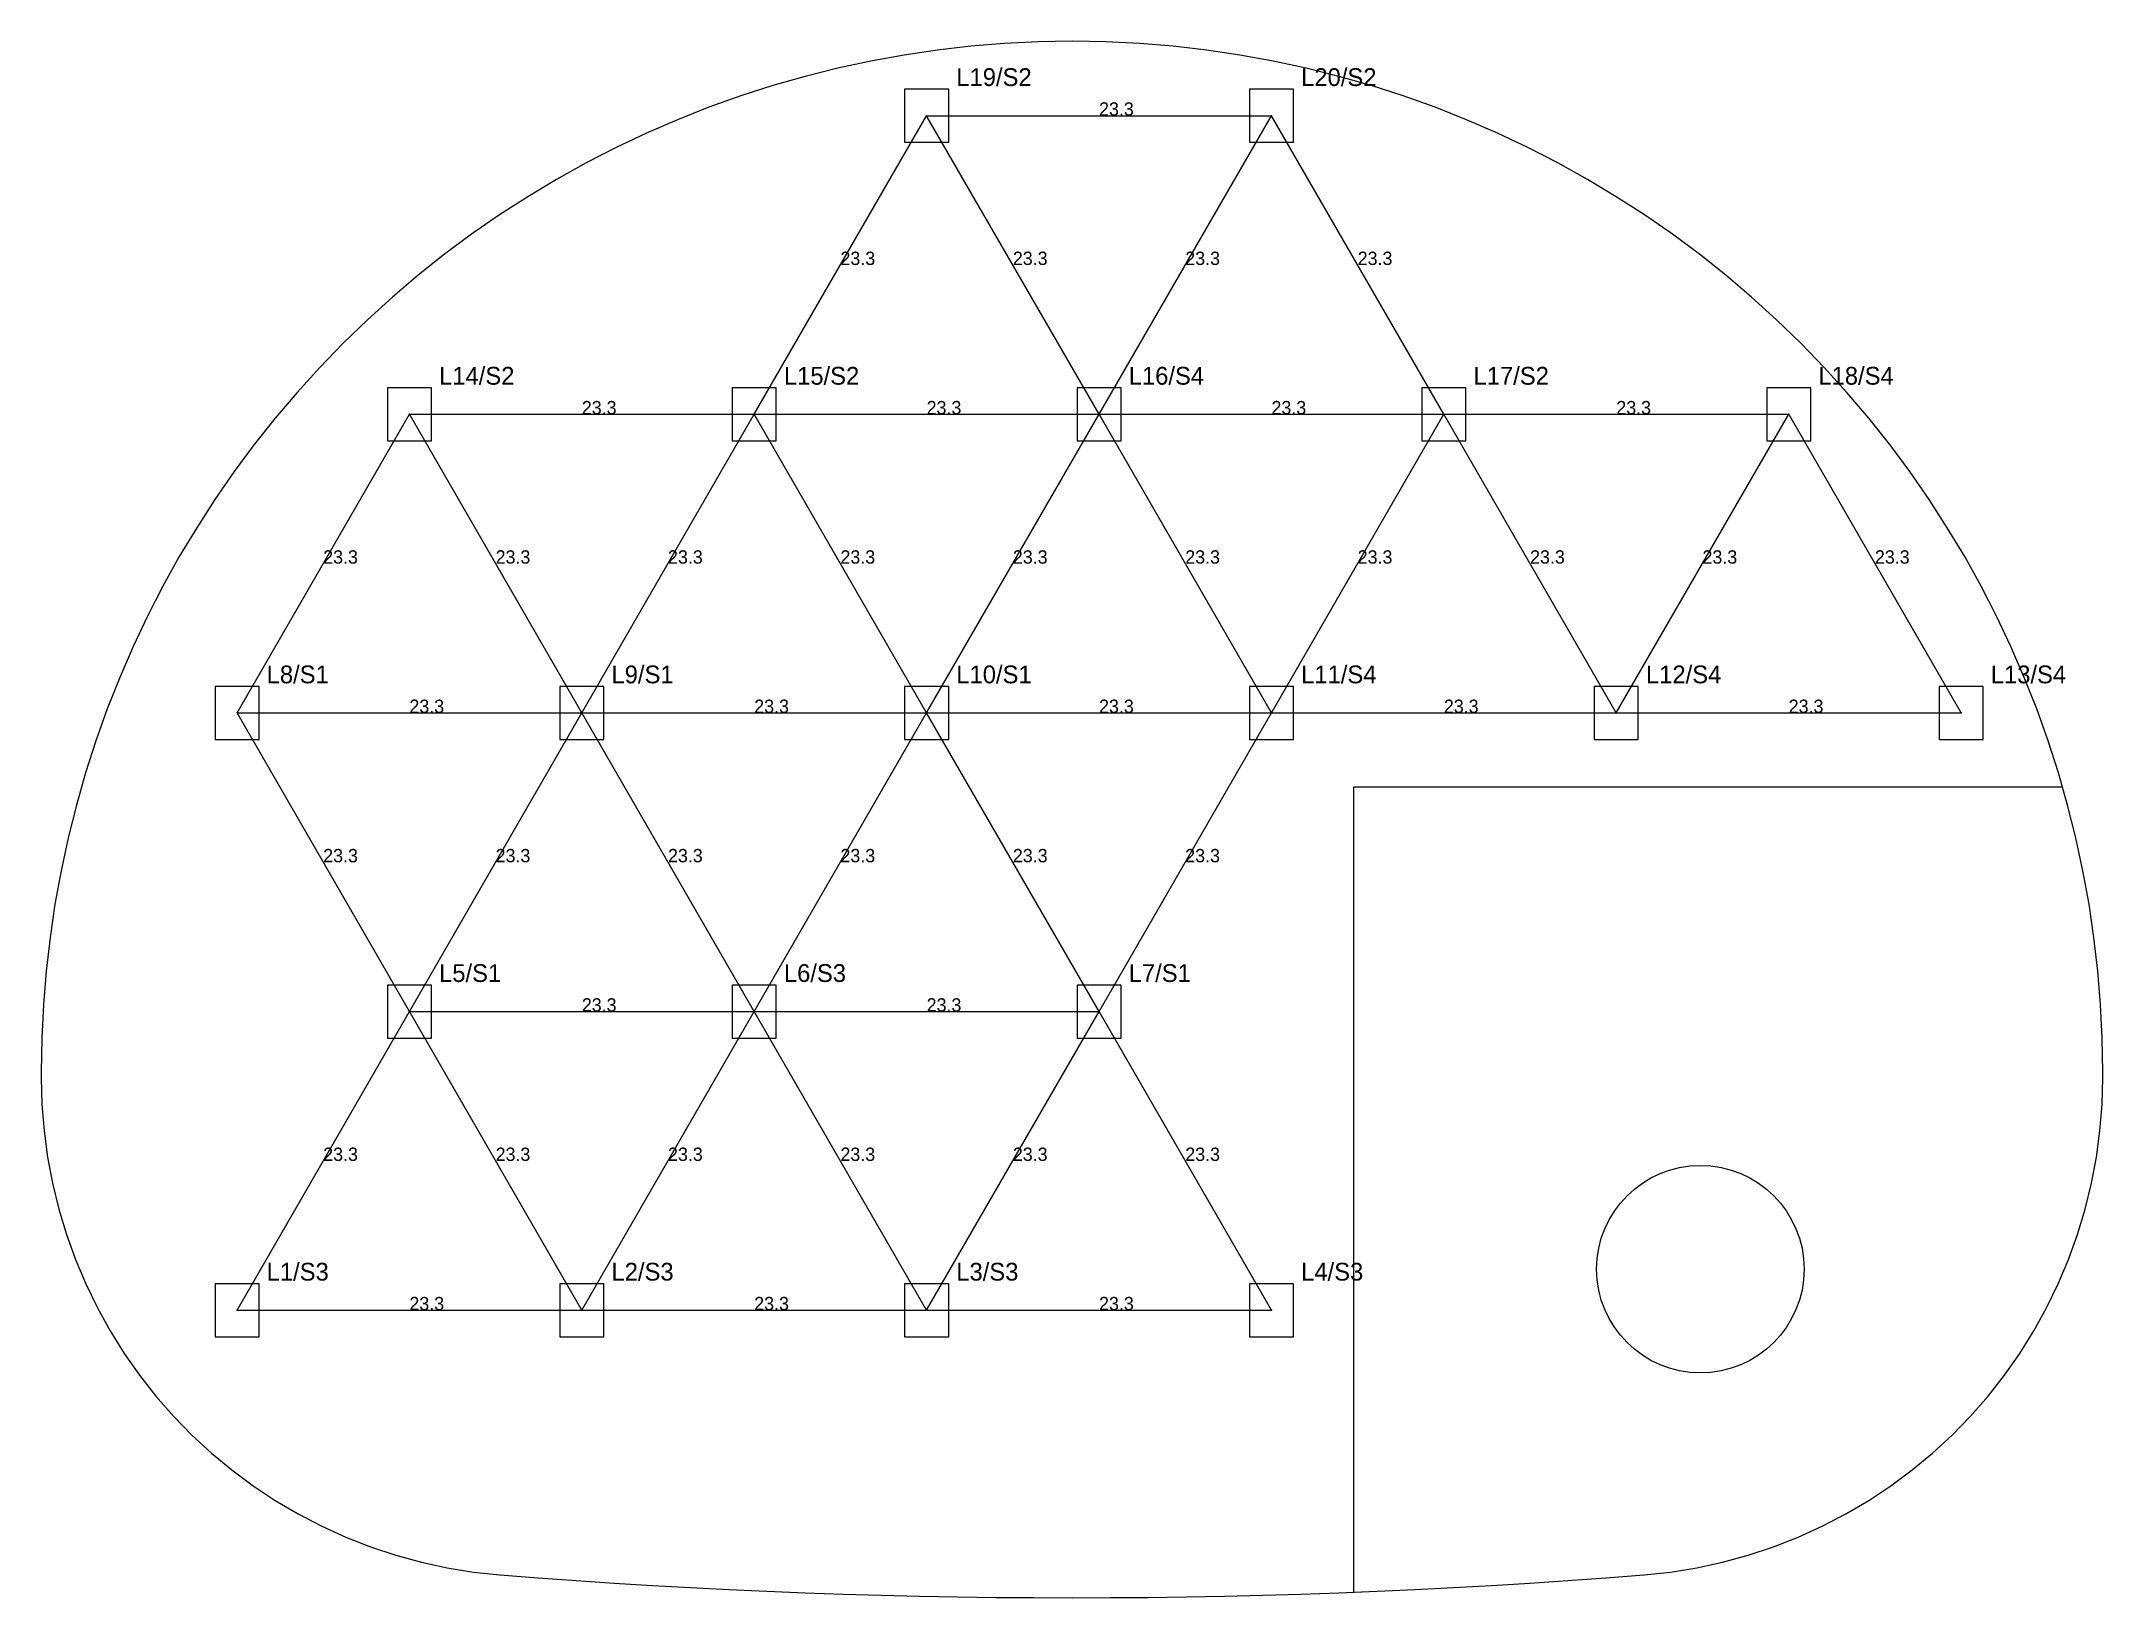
# Model space of a CAD drawing. Header units: millimetres. Extents: x -70 to 70, y -35 to 70.
import ezdxf

# ---------------------------------------------------------------- set-up
doc = ezdxf.new("R2010")
doc.units = ezdxf.units.MM

msp = doc.modelspace()

# ---------------------------------------------------------------- linework, layer by layer
at = {"layer": 'CAMERA'}
msp.add_circle((42.4, -13.3), 7, dxfattribs=at)
at = {"layer": 'CAMERA_KEEPOUT'}
for p, q in [((66.832, 19.22), (19, 19.22)), ((19, 19.22), (19, -35.094)), ((67.1801, 18.0009), (66.832, 19.22)), ((67.7331, 15.7932), (67.1801, 18.0009)), ((68.2136, 13.5685), (67.7331, 15.7932)), ((68.621, 11.3294), (68.2136, 13.5685)), ((68.955, 9.0781), (68.621, 11.3294)), ((69.2151, 6.8171), (68.955, 9.0781)), ((69.4011, 4.5488), (69.2151, 6.8171)), ((69.5128, 2.2756), (69.4011, 4.5488)), ((69.55, 0), (69.5128, 2.2756)), ((69.55, -0.3909), (69.55, 0)), ((69.5023, -2.181), (69.55, -0.3909)), ((69.3595, -3.966), (69.5023, -2.181)), ((69.1218, -5.7409), (69.3595, -3.966)), ((68.7901, -7.5007), (69.1218, -5.7409)), ((68.3652, -9.2402), (68.7901, -7.5007)), ((67.8483, -10.9548), (68.3652, -9.2402)), ((67.2409, -12.6394), (67.8483, -10.9548)), ((66.5447, -14.2892), (67.2409, -12.6394)), ((65.7617, -15.8997), (66.5447, -14.2892)), ((64.8941, -17.4663), (65.7617, -15.8997)), ((63.9444, -18.9844), (64.8941, -17.4663)), ((62.9153, -20.4499), (63.9444, -18.9844)), ((61.8096, -21.8585), (62.9153, -20.4499)), ((60.6305, -23.2063), (61.8096, -21.8585)), ((59.3814, -24.4895), (60.6305, -23.2063)), ((58.0658, -25.7043), (59.3814, -24.4895)), ((56.6874, -26.8474), (58.0658, -25.7043)), ((55.2501, -27.9156), (56.6874, -26.8474)), ((52.2153, -29.8151), (53.758, -28.9058)), ((53.758, -28.9058), (55.2501, -27.9156)), ((50.6264, -30.6411), (52.2153, -29.8151)), ((47.3282, -32.0338), (48.9959, -31.3813)), ((48.9959, -31.3813), (50.6264, -30.6411)), ((42.1504, -33.447), (43.9006, -33.0681)), ((43.9006, -33.0681), (45.6282, -32.5965)), ((45.6282, -32.5965), (47.3282, -32.0338)), ((25.7347, -34.783), (28.3081, -34.6387)), ((28.3081, -34.6387), (30.8816, -34.4805)), ((30.8816, -34.4805), (33.4551, -34.3085)), ((33.4551, -34.3085), (36.0285, -34.1226)), ((36.0285, -34.1226), (38.602, -33.923)), ((38.602, -33.923), (40.3826, -33.7322)), ((40.3826, -33.7322), (42.1504, -33.447)), ((19, -35.094), (20.5877, -35.0305)), ((20.5877, -35.0305), (23.1612, -34.9136)), ((23.1612, -34.9136), (25.7347, -34.783))]:
    msp.add_line(p, q, dxfattribs=at)
at = {"layer": 'LED_BODY'}
for p, q in [((-8.3217, 66.3176), (-11.2917, 66.3176)), ((-11.2917, 66.3176), (-11.2917, 62.7376)), ((-8.3217, 62.7376), (-8.3217, 66.3176)), ((14.945, 66.3176), (11.975, 66.3176)), ((11.975, 66.3176), (11.975, 62.7376)), ((14.945, 62.7376), (14.945, 66.3176)), ((-11.2917, 62.7376), (-8.3217, 62.7376)), ((11.975, 62.7376), (14.945, 62.7376)), ((-43.2217, 46.1681), (-46.1917, 46.1681)), ((-46.1917, 46.1681), (-46.1917, 42.5881)), ((-43.2217, 42.5881), (-43.2217, 46.1681)), ((-19.955, 46.1681), (-22.925, 46.1681)), ((-22.925, 46.1681), (-22.925, 42.5881)), ((-19.955, 42.5881), (-19.955, 46.1681)), ((3.3117, 46.1681), (0.3417, 46.1681)), ((0.3417, 46.1681), (0.3417, 42.5881)), ((3.3117, 42.5881), (3.3117, 46.1681)), ((26.5783, 46.1681), (23.6083, 46.1681)), ((23.6083, 46.1681), (23.6083, 42.5881)), ((26.5783, 42.5881), (26.5783, 46.1681)), ((49.845, 46.1681), (46.875, 46.1681)), ((46.875, 46.1681), (46.875, 42.5881)), ((49.845, 42.5881), (49.845, 46.1681)), ((-46.1917, 42.5881), (-43.2217, 42.5881)), ((-22.925, 42.5881), (-19.955, 42.5881)), ((0.3417, 42.5881), (3.3117, 42.5881)), ((23.6083, 42.5881), (26.5783, 42.5881)), ((46.875, 42.5881), (49.845, 42.5881)), ((-54.855, 26.0186), (-57.825, 26.0186)), ((-57.825, 26.0186), (-57.825, 22.4386)), ((-54.855, 22.4386), (-54.855, 26.0186)), ((-31.5883, 26.0186), (-34.5583, 26.0186)), ((-34.5583, 26.0186), (-34.5583, 22.4386)), ((-31.5883, 22.4386), (-31.5883, 26.0186)), ((-8.3217, 26.0186), (-11.2917, 26.0186)), ((-11.2917, 26.0186), (-11.2917, 22.4386)), ((-8.3217, 22.4386), (-8.3217, 26.0186)), ((14.945, 26.0186), (11.975, 26.0186)), ((11.975, 26.0186), (11.975, 22.4386)), ((14.945, 22.4386), (14.945, 26.0186)), ((38.2116, 26.0186), (35.2416, 26.0186)), ((35.2416, 26.0186), (35.2416, 22.4386)), ((38.2116, 22.4386), (38.2116, 26.0186)), ((61.4783, 26.0186), (58.5083, 26.0186)), ((58.5083, 26.0186), (58.5083, 22.4386)), ((61.4783, 22.4386), (61.4783, 26.0186)), ((-57.825, 22.4386), (-54.855, 22.4386)), ((-34.5583, 22.4386), (-31.5883, 22.4386)), ((-11.2917, 22.4386), (-8.3217, 22.4386)), ((11.975, 22.4386), (14.945, 22.4386)), ((35.2416, 22.4386), (38.2116, 22.4386)), ((58.5083, 22.4386), (61.4783, 22.4386)), ((-43.2217, 5.869), (-46.1917, 5.869)), ((-46.1917, 5.869), (-46.1917, 2.289)), ((-43.2217, 2.289), (-43.2217, 5.869)), ((-19.955, 5.869), (-22.925, 5.869)), ((-22.925, 5.869), (-22.925, 2.289)), ((-19.955, 2.289), (-19.955, 5.869)), ((3.3117, 5.869), (0.3417, 5.869)), ((0.3417, 5.869), (0.3417, 2.289)), ((3.3117, 2.289), (3.3117, 5.869)), ((-46.1917, 2.289), (-43.2217, 2.289)), ((-22.925, 2.289), (-19.955, 2.289)), ((0.3417, 2.289), (3.3117, 2.289)), ((-54.855, -14.2805), (-57.825, -14.2805)), ((-57.825, -14.2805), (-57.825, -17.8605)), ((-54.855, -17.8605), (-54.855, -14.2805)), ((-31.5883, -14.2805), (-34.5583, -14.2805)), ((-34.5583, -14.2805), (-34.5583, -17.8605)), ((-31.5883, -17.8605), (-31.5883, -14.2805)), ((-8.3217, -14.2805), (-11.2917, -14.2805)), ((-11.2917, -14.2805), (-11.2917, -17.8605)), ((-8.3217, -17.8605), (-8.3217, -14.2805)), ((14.945, -14.2805), (11.975, -14.2805)), ((11.975, -14.2805), (11.975, -17.8605)), ((14.945, -17.8605), (14.945, -14.2805)), ((-57.825, -17.8605), (-54.855, -17.8605)), ((-34.5583, -17.8605), (-31.5883, -17.8605)), ((-11.2917, -17.8605), (-8.3217, -17.8605)), ((11.975, -17.8605), (14.945, -17.8605))]:
    msp.add_line(p, q, dxfattribs=at)
at = {"layer": 'LED_CENTRE'}
for p in [(-9.8067, 64.5276), (13.46, 64.5276), (-44.7067, 44.3781), (-21.44, 44.3781), (1.8267, 44.3781), (25.0933, 44.3781), (48.36, 44.3781), (-56.34, 24.2286), (-33.0733, 24.2286), (-9.8067, 24.2286), (13.46, 24.2286), (36.7266, 24.2286), (59.9933, 24.2286), (-44.7067, 4.079), (-21.44, 4.079), (1.8267, 4.079), (-56.34, -16.0705), (-33.0733, -16.0705), (-9.8067, -16.0705), (13.46, -16.0705)]:
    msp.add_point(p, dxfattribs=at)
at = {"layer": 'OUTLINE'}
for p, q in [((0, 69.55), (-2.2756, 69.5128)), ((2.2756, 69.5128), (0, 69.55)), ((-13.5685, 68.2136), (-15.7932, 67.7331)), ((-11.3294, 68.621), (-13.5685, 68.2136)), ((-9.0781, 68.955), (-11.3294, 68.621)), ((-6.8171, 69.2151), (-9.0781, 68.955)), ((-4.5488, 69.4011), (-6.8171, 69.2151)), ((-2.2756, 69.5128), (-4.5488, 69.4011)), ((4.5488, 69.4011), (2.2756, 69.5128)), ((6.8171, 69.2151), (4.5488, 69.4011)), ((9.0781, 68.955), (6.8171, 69.2151)), ((11.3294, 68.621), (9.0781, 68.955)), ((13.5685, 68.2136), (11.3294, 68.621)), ((15.7932, 67.7331), (13.5685, 68.2136)), ((-18.0009, 67.1801), (-20.1893, 66.5552)), ((-15.7932, 67.7331), (-18.0009, 67.1801)), ((18.0009, 67.1801), (15.7932, 67.7331)), ((20.1893, 66.5552), (18.0009, 67.1801)), ((-22.3561, 65.859), (-24.499, 65.0923)), ((-20.1893, 66.5552), (-22.3561, 65.859)), ((22.3561, 65.859), (20.1893, 66.5552)), ((24.499, 65.0923), (22.3561, 65.859)), ((-26.6156, 64.2558), (-28.7038, 63.3506)), ((-24.499, 65.0923), (-26.6156, 64.2558)), ((26.6156, 64.2558), (24.499, 65.0923)), ((28.7038, 63.3506), (26.6156, 64.2558)), ((-28.7038, 63.3506), (-30.7612, 62.3775)), ((30.7612, 62.3775), (28.7038, 63.3506)), ((-32.7856, 61.3376), (-34.775, 60.2321)), ((-30.7612, 62.3775), (-32.7856, 61.3376)), ((32.7856, 61.3376), (30.7612, 62.3775)), ((34.775, 60.2321), (32.7856, 61.3376)), ((-34.775, 60.2321), (-36.7271, 59.062)), ((36.7271, 59.062), (34.775, 60.2321)), ((-36.7271, 59.062), (-38.6399, 57.8287)), ((38.6399, 57.8287), (36.7271, 59.062)), ((-38.6399, 57.8287), (-40.5113, 56.5335)), ((40.5113, 56.5335), (38.6399, 57.8287)), ((-40.5113, 56.5335), (-42.3394, 55.1777)), ((42.3394, 55.1777), (40.5113, 56.5335)), ((-42.3394, 55.1777), (-44.1221, 53.7629)), ((44.1221, 53.7629), (42.3394, 55.1777)), ((-44.1221, 53.7629), (-45.8575, 52.2905)), ((45.8575, 52.2905), (44.1221, 53.7629)), ((-45.8575, 52.2905), (-47.5438, 50.762)), ((47.5438, 50.762), (45.8575, 52.2905)), ((-47.5438, 50.762), (-49.1793, 49.1793)), ((49.1793, 49.1793), (47.5438, 50.762)), ((-49.1793, 49.1793), (-50.762, 47.5438)), ((50.762, 47.5438), (49.1793, 49.1793)), ((-50.762, 47.5438), (-52.2905, 45.8575)), ((52.2905, 45.8575), (50.762, 47.5438)), ((-52.2905, 45.8575), (-53.7629, 44.1221)), ((53.7629, 44.1221), (52.2905, 45.8575)), ((-53.7629, 44.1221), (-55.1777, 42.3394)), ((55.1777, 42.3394), (53.7629, 44.1221)), ((-55.1777, 42.3394), (-56.5335, 40.5113)), ((56.5335, 40.5113), (55.1777, 42.3394)), ((-56.5335, 40.5113), (-57.8287, 38.6399)), ((57.8287, 38.6399), (56.5335, 40.5113)), ((-57.8287, 38.6399), (-59.062, 36.7271)), ((59.062, 36.7271), (57.8287, 38.6399)), ((-59.062, 36.7271), (-60.2321, 34.775)), ((60.2321, 34.775), (59.062, 36.7271)), ((-60.2321, 34.775), (-61.3376, 32.7856)), ((61.3376, 32.7856), (60.2321, 34.775)), ((-61.3376, 32.7856), (-62.3775, 30.7612)), ((62.3775, 30.7612), (61.3376, 32.7856)), ((-62.3775, 30.7612), (-63.3506, 28.7038)), ((63.3506, 28.7038), (62.3775, 30.7612)), ((-63.3506, 28.7038), (-64.2558, 26.6156)), ((64.2558, 26.6156), (63.3506, 28.7038)), ((-64.2558, 26.6156), (-65.0923, 24.499)), ((65.0923, 24.499), (64.2558, 26.6156)), ((-65.0923, 24.499), (-65.859, 22.3561)), ((65.859, 22.3561), (65.0923, 24.499)), ((-65.859, 22.3561), (-66.5552, 20.1893)), ((66.5552, 20.1893), (65.859, 22.3561)), ((-66.5552, 20.1893), (-67.1801, 18.0009)), ((67.1801, 18.0009), (66.5552, 20.1893)), ((-67.1801, 18.0009), (-67.7331, 15.7932)), ((67.7331, 15.7932), (67.1801, 18.0009)), ((-67.7331, 15.7932), (-68.2136, 13.5685)), ((68.2136, 13.5685), (67.7331, 15.7932)), ((-68.2136, 13.5685), (-68.621, 11.3294)), ((68.621, 11.3294), (68.2136, 13.5685)), ((-68.621, 11.3294), (-68.955, 9.0781)), ((68.955, 9.0781), (68.621, 11.3294)), ((-68.955, 9.0781), (-69.2151, 6.8171)), ((69.2151, 6.8171), (68.955, 9.0781)), ((-69.2151, 6.8171), (-69.4011, 4.5488)), ((69.4011, 4.5488), (69.2151, 6.8171)), ((-69.4011, 4.5488), (-69.5128, 2.2756)), ((69.5128, 2.2756), (69.4011, 4.5488)), ((-69.5128, 2.2756), (-69.55, 0)), ((69.55, 0), (69.5128, 2.2756)), ((-69.55, 0), (-69.55, -0.3909)), ((69.55, -0.3909), (69.55, 0)), ((-69.55, -0.3909), (-69.5023, -2.181)), ((69.5023, -2.181), (69.55, -0.3909)), ((-69.5023, -2.181), (-69.3595, -3.966)), ((69.3595, -3.966), (69.5023, -2.181)), ((-69.3595, -3.966), (-69.1218, -5.7409)), ((69.1218, -5.7409), (69.3595, -3.966)), ((-69.1218, -5.7409), (-68.7901, -7.5007)), ((68.7901, -7.5007), (69.1218, -5.7409)), ((-68.7901, -7.5007), (-68.3652, -9.2402)), ((68.3652, -9.2402), (68.7901, -7.5007)), ((-68.3652, -9.2402), (-67.8483, -10.9548)), ((67.8483, -10.9548), (68.3652, -9.2402)), ((-67.8483, -10.9548), (-67.2409, -12.6394)), ((67.2409, -12.6394), (67.8483, -10.9548)), ((-67.2409, -12.6394), (-66.5447, -14.2892)), ((66.5447, -14.2892), (67.2409, -12.6394)), ((-66.5447, -14.2892), (-65.7617, -15.8997)), ((65.7617, -15.8997), (66.5447, -14.2892)), ((-65.7617, -15.8997), (-64.8941, -17.4663)), ((64.8941, -17.4663), (65.7617, -15.8997)), ((-64.8941, -17.4663), (-63.9444, -18.9844)), ((63.9444, -18.9844), (64.8941, -17.4663)), ((-63.9444, -18.9844), (-62.9153, -20.4499)), ((62.9153, -20.4499), (63.9444, -18.9844)), ((-62.9153, -20.4499), (-61.8096, -21.8585)), ((61.8096, -21.8585), (62.9153, -20.4499)), ((-61.8096, -21.8585), (-60.6305, -23.2063)), ((60.6305, -23.2063), (61.8096, -21.8585)), ((-60.6305, -23.2063), (-59.3814, -24.4895)), ((59.3814, -24.4895), (60.6305, -23.2063)), ((-59.3814, -24.4895), (-58.0658, -25.7043)), ((58.0658, -25.7043), (59.3814, -24.4895)), ((-58.0658, -25.7043), (-56.6874, -26.8474)), ((56.6874, -26.8474), (58.0658, -25.7043)), ((-56.6874, -26.8474), (-55.2501, -27.9156)), ((55.2501, -27.9156), (56.6874, -26.8474)), ((-55.2501, -27.9156), (-53.758, -28.9058)), ((-53.758, -28.9058), (-52.2153, -29.8151)), ((52.2153, -29.8151), (53.758, -28.9058)), ((53.758, -28.9058), (55.2501, -27.9156)), ((-52.2153, -29.8151), (-50.6264, -30.6411)), ((50.6264, -30.6411), (52.2153, -29.8151)), ((-50.6264, -30.6411), (-48.9959, -31.3813)), ((-48.9959, -31.3813), (-47.3282, -32.0338)), ((47.3282, -32.0338), (48.9959, -31.3813)), ((48.9959, -31.3813), (50.6264, -30.6411)), ((-47.3282, -32.0338), (-45.6282, -32.5965)), ((-45.6282, -32.5965), (-43.9006, -33.0681)), ((-43.9006, -33.0681), (-42.1504, -33.447)), ((42.1504, -33.447), (43.9006, -33.0681)), ((43.9006, -33.0681), (45.6282, -32.5965)), ((45.6282, -32.5965), (47.3282, -32.0338)), ((-42.1504, -33.447), (-40.3826, -33.7322)), ((-40.3826, -33.7322), (-38.602, -33.923)), ((-38.602, -33.923), (-36.0285, -34.1226)), ((-36.0285, -34.1226), (-33.4551, -34.3085)), ((-33.4551, -34.3085), (-30.8816, -34.4805)), ((-30.8816, -34.4805), (-28.3081, -34.6387)), ((-28.3081, -34.6387), (-25.7347, -34.783)), ((25.7347, -34.783), (28.3081, -34.6387)), ((28.3081, -34.6387), (30.8816, -34.4805)), ((30.8816, -34.4805), (33.4551, -34.3085)), ((33.4551, -34.3085), (36.0285, -34.1226)), ((36.0285, -34.1226), (38.602, -33.923)), ((38.602, -33.923), (40.3826, -33.7322)), ((40.3826, -33.7322), (42.1504, -33.447)), ((-25.7347, -34.783), (-23.1612, -34.9136)), ((-23.1612, -34.9136), (-20.5877, -35.0305)), ((-20.5877, -35.0305), (-18.0143, -35.1335)), ((-18.0143, -35.1335), (-15.4408, -35.2228)), ((-15.4408, -35.2228), (-12.8673, -35.2984)), ((-12.8673, -35.2984), (-10.2939, -35.3602)), ((-10.2939, -35.3602), (-7.7204, -35.4082)), ((-7.7204, -35.4082), (-5.1469, -35.4425)), ((-5.1469, -35.4425), (-2.5735, -35.4631)), ((-2.5735, -35.4631), (0, -35.47)), ((0, -35.47), (2.5735, -35.4631)), ((2.5735, -35.4631), (5.1469, -35.4425)), ((5.1469, -35.4425), (7.7204, -35.4082)), ((7.7204, -35.4082), (10.2939, -35.3602)), ((10.2939, -35.3602), (12.8673, -35.2984)), ((12.8673, -35.2984), (15.4408, -35.2228)), ((15.4408, -35.2228), (18.0143, -35.1335)), ((18.0143, -35.1335), (20.5877, -35.0305)), ((20.5877, -35.0305), (23.1612, -34.9136)), ((23.1612, -34.9136), (25.7347, -34.783))]:
    msp.add_line(p, q, dxfattribs=at)
at = {"layer": 'SPACING'}
for p, q in [((-21.44, 44.3781), (-9.8067, 64.5276)), ((1.8267, 44.3781), (-9.8067, 64.5276)), ((-9.8067, 64.5276), (13.46, 64.5276)), ((1.8267, 44.3781), (13.46, 64.5276)), ((25.0933, 44.3781), (13.46, 64.5276)), ((-56.34, 24.2286), (-44.7067, 44.3781)), ((-33.0733, 24.2286), (-44.7067, 44.3781)), ((-44.7067, 44.3781), (-21.44, 44.3781)), ((-33.0733, 24.2286), (-21.44, 44.3781)), ((-9.8067, 24.2286), (-21.44, 44.3781)), ((-21.44, 44.3781), (1.8267, 44.3781)), ((-9.8067, 24.2286), (1.8267, 44.3781)), ((13.46, 24.2286), (1.8267, 44.3781)), ((1.8267, 44.3781), (25.0933, 44.3781)), ((13.46, 24.2286), (25.0933, 44.3781)), ((36.7266, 24.2286), (25.0933, 44.3781)), ((25.0933, 44.3781), (48.36, 44.3781)), ((36.7266, 24.2286), (48.36, 44.3781)), ((59.9933, 24.2286), (48.36, 44.3781)), ((-44.7067, 4.079), (-56.34, 24.2286)), ((-56.34, 24.2286), (-33.0733, 24.2286)), ((-44.7067, 4.079), (-33.0733, 24.2286)), ((-21.44, 4.079), (-33.0733, 24.2286)), ((-33.0733, 24.2286), (-9.8067, 24.2286)), ((-21.44, 4.079), (-9.8067, 24.2286)), ((1.8267, 4.079), (-9.8067, 24.2286)), ((-9.8067, 24.2286), (13.46, 24.2286)), ((1.8267, 4.079), (13.46, 24.2286)), ((13.46, 24.2286), (36.7266, 24.2286)), ((36.7266, 24.2286), (59.9933, 24.2286)), ((-56.34, -16.0705), (-44.7067, 4.079)), ((-33.0733, -16.0705), (-44.7067, 4.079)), ((-44.7067, 4.079), (-21.44, 4.079)), ((-33.0733, -16.0705), (-21.44, 4.079)), ((-9.8067, -16.0705), (-21.44, 4.079)), ((-21.44, 4.079), (1.8267, 4.079)), ((-9.8067, -16.0705), (1.8267, 4.079)), ((13.46, -16.0705), (1.8267, 4.079)), ((-56.34, -16.0705), (-33.0733, -16.0705)), ((-33.0733, -16.0705), (-9.8067, -16.0705)), ((-9.8067, -16.0705), (13.46, -16.0705))]:
    msp.add_line(p, q, dxfattribs=at)

# ---------------------------------------------------------------- texts
at = {"layer": 'LED_LABEL'}
for s, p in [('L19/S2', (-7.807, 66.528)), ('L20/S2', (15.46, 66.528)), ('L14/S2', (-42.707, 46.378)), ('L15/S2', (-19.44, 46.378)), ('L16/S4', (3.827, 46.378)), ('L17/S2', (27.093, 46.378)), ('L18/S4', (50.36, 46.378)), ('L8/S1', (-54.34, 26.229)), ('L9/S1', (-31.073, 26.229)), ('L10/S1', (-7.807, 26.229)), ('L11/S4', (15.46, 26.229)), ('L12/S4', (38.727, 26.229)), ('L13/S4', (61.993, 26.229)), ('L5/S1', (-42.707, 6.079)), ('L6/S3', (-19.44, 6.079)), ('L7/S1', (3.827, 6.079)), ('L1/S3', (-54.34, -14.07)), ('L2/S3', (-31.073, -14.07)), ('L3/S3', (-7.807, -14.07)), ('L4/S3', (15.46, -14.07))]:
    msp.add_text(s, height=1.2, dxfattribs=at).set_placement(p)
at = {"layer": 'SPACING'}
for p in [(1.827, 64.528), (-15.623, 54.453), (-3.99, 54.453), (7.643, 54.453), (19.277, 54.453), (-33.073, 44.378), (-9.807, 44.378), (13.46, 44.378), (36.727, 44.378), (-50.523, 34.303), (-38.89, 34.303), (-27.257, 34.303), (-15.623, 34.303), (-3.99, 34.303), (7.643, 34.303), (19.277, 34.303), (30.91, 34.303), (42.543, 34.303), (54.177, 34.303), (-44.707, 24.229), (-21.44, 24.229), (1.827, 24.229), (25.093, 24.229), (48.36, 24.229), (-50.523, 14.154), (-38.89, 14.154), (-27.257, 14.154), (-15.623, 14.154), (-3.99, 14.154), (7.643, 14.154), (-33.073, 4.079), (-9.807, 4.079), (-50.523, -5.996), (-38.89, -5.996), (-27.257, -5.996), (-15.623, -5.996), (-3.99, -5.996), (7.643, -5.996), (-44.707, -16.07), (-21.44, -16.07), (1.827, -16.07)]:
    msp.add_text('23.3', height=0.9, dxfattribs=at).set_placement(p)

doc.saveas('drawing.dxf')
